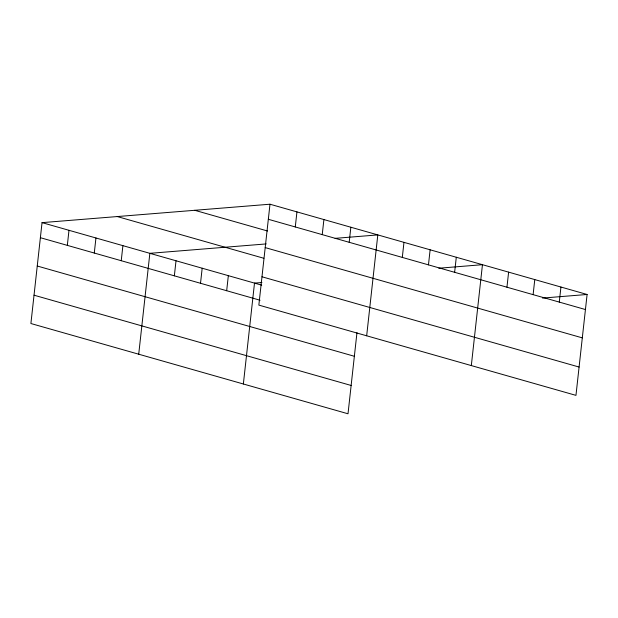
<?xml version="1.0" encoding="UTF-8"?>
<svg xmlns="http://www.w3.org/2000/svg" width="618" height="618" viewBox="0 0 618 618"><rect width="100%" height="100%" fill="white"/><g stroke="black" fill="none" stroke-linecap="round" stroke-linejoin="round"><path stroke-width="0.93" d="M269.989 204.218L258.849 305.107L575.961 395.365L587.1 294.477L269.989 204.218L42.039 222.634L30.9 323.523L348.011 413.782L356.965 332.677M67.331 245.369L68.992 230.305M94.284 253.04L95.944 237.976M121.236 260.711L122.905 245.647M138.718 354.207L149.857 253.326L266.227 243.925M174.353 275.829L176.014 260.765M200.518 283.276L202.179 268.212M226.675 290.723L228.343 275.659M243.361 383.994L254.5 283.106L261.932 282.511M295.28 226.953L296.941 211.889M322.233 234.624L323.902 219.56M349.193 242.302L350.854 227.239M366.667 335.79L377.807 234.91L335.087 238.355M402.303 257.42L403.971 242.356M428.467 264.867L430.128 249.803M454.632 272.314L456.293 257.25M471.318 365.578L482.457 264.697L438.803 268.22M506.953 287.2L508.614 272.136M533.11 294.647L534.779 279.583M559.275 302.094L560.935 287.03M542.519 298.085L587.1 294.477M268.328 219.282L585.439 309.541M194.763 210.298L267.54 231.008M265.199 247.602L582.31 337.868M117.266 216.555L263.871 258.285M261.978 276.787L579.089 367.046M42.039 222.634L261.715 285.161M40.379 237.698L260.054 300.224M37.25 266.018L354.361 356.277M34.029 295.195L351.14 385.462"/></g></svg>
